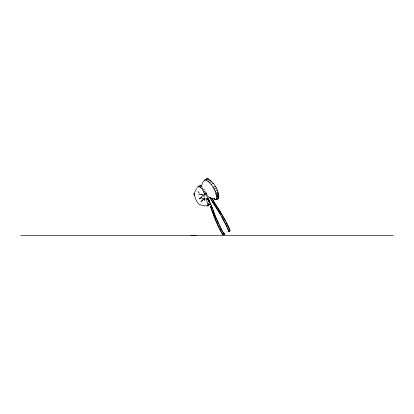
<?xml version="1.0" encoding="UTF-8"?>
<svg xmlns="http://www.w3.org/2000/svg" width="414" height="414" viewBox="0 0 414 414"><rect width="100%" height="100%" fill="white"/><g stroke="black" fill="none" stroke-linecap="round" stroke-linejoin="round"><path stroke-width="0.62" d="M222.887 234.986C217.314 226.194 213.929 216.196 210.405 206.451L210.41 206.353M211.399 205.949L212.475 208.868M204.309 200.64L204.806 198.384L204.588 197.882M206.369 195.925L206.56 194.922L205.924 194.389L204.842 194.632L203.947 195.517L203.76 196.515L204.392 197.054M201.794 185.048C202.477 182.082 204.599 179.236 207.673 178.512C214.235 182.155 219.254 190.844 218.618 198.296L216.061 199.636L213.909 198.653L214.918 199.196M206.545 200.464L207.859 203.9L207.812 205.618C204.951 206.446 201.132 205.282 198.399 203.931L195.677 199.248L194.016 193.705L196.531 188.546M222.649 234.697L222.846 234.158L223.896 233.563L224.134 233.853L223.42 234.862M222.923 232.337L223.886 233.993L223.415 234.666M197.468 187.759L197.964 186.854L198.896 186.574C202.213 187.526 203.75 191.315 204.449 194.414L204.2 195.087L203.579 194.916M204.733 194.787L206.327 193.876L206.581 193.203L204.449 194.414M226.199 225.47L228.6 230.96L229.853 231.007L230.225 230.572C225.842 218.913 217.862 209.106 212.071 198.234M227.653 224.693L226.173 225.537L219.027 212.077L209.66 197.509M216.486 199.507C217.127 192.055 212.108 183.366 205.541 179.723L204.237 180.514L207.673 178.512M218.618 198.296L216.061 199.636L218.618 198.296L216.781 198.989L218.908 197.773L216.9 198.032L219.027 196.821L216.739 196.443L218.452 193.597L216.32 194.808L217.919 192.065L215.792 193.276M202.311 200.309L202.601 199.915L201.059 201.597L205.002 198.322M206.363 179.303L206.736 178.796M207.212 199.056L207.435 198.451L206.11 199.206L205.887 199.812M209.448 204.573L207.968 205.07L208.775 204.118M228.828 230.07L228.6 230.96M207.859 203.9L208.609 203.031M228.518 230.267L228.109 231.271L229.18 231.436L229.604 230.965M228.347 230.774L228.631 230.458M229.356 230.929L228.357 231.131M203.434 199.864L204.806 198.384M208.444 201.028L209.184 200.247L208.164 198.259L206.715 196.671M208.723 201.763L209.463 200.987M202.974 195.196L201.68 196.541L201.587 198.068L202.751 198.88L204.49 198.497M223.032 234.2L223.886 233.993M219.42 211.818L219.094 212.092M219.937 211.611L220.227 211.394L219.731 211.626M214.385 216.237L214.043 216.605L215.047 216.118M206.291 199.181L206.767 198.844M211.166 206.105L211.601 205.768L207.6 198.596M207.398 205.944L209.432 204.713M212.832 201.985L212.475 202.218M213.324 201.737L213.629 201.546L212.734 202.037M201.375 197.462L199.124 198.844L201.98 197.338M219.316 211.864L219.787 211.575M220.238 229.387L219.762 229.723L221.247 228.88L215.239 215.927L211.601 205.768L211.254 205.872M206.721 180.157L208.847 178.946M197.964 186.854L200.091 185.643L201.737 185.519L199.61 186.73M198.896 186.574L201.028 185.363M208.309 181.337L210.441 180.126M200.552 187.319L202.151 186.409M209.556 182.543L211.689 181.332M201.809 188.51L202.876 187.904M211.104 184.401L213.236 183.19M202.922 190.155L204.516 189.245M203.745 191.967L205.339 191.056M213.07 187.407L215.197 186.196M204.242 193.369L206.369 192.153M214.054 189.208L216.186 187.997M215.052 191.387L217.184 190.176M207.098 198.865L208.164 198.259M216.739 196.443L218.866 195.232M207.968 205.07L209.034 204.464M206.974 206.074L209.412 204.707M220.279 229.465L220.678 229.247M210.752 206.348L211.249 206.105M214.4 216.527L215.239 215.927M220.843 229.061L221.247 228.88L224.134 233.853M207.983 205.261L209.101 204.863M210.405 206.451L210.835 206.27M229.682 230.852L228.844 230.821L227.633 228.109M202.389 194.342L198.544 194.911M200.961 194.471L202.477 194.28M190.973 235.488L196.179 235.447M20.7 235.488L393.3 235.488M205.711 193.705L206.327 193.876M215.037 199.253L209.422 197.4L207.942 196.5L207.393 195.015M197.964 191.382L199.553 193.369M212.63 202.115L220.429 214.204M221.319 229.573L222.282 231.229M220.652 230.691L222.898 234.557M207.605 199.32L208.237 200.412M208.868 201.509L210.767 204.79M209.934 197.354L210.535 198.409M211.135 199.465L211.73 200.526M225.252 220.947L220.025 211.507L213.427 201.659L211.823 198.373M225.868 222.059L229.351 229.17M221.925 216.998L224.621 222.039M225.221 223.156L225.821 224.279M215.042 216.041L216.594 219.425M217.112 220.553L218.664 223.943M219.182 225.071L220.74 228.456M226.417 225.397L227.146 227.022M210.607 206.338L214.245 216.496L219.254 227.876M209.184 200.247L209.986 202.689M212.899 210.064L214.83 215.44M223.317 234.133L223.286 234.66L224.29 234.81L224.766 233.817L223.762 233.667L223.317 234.133M223.555 234.169L223.529 234.521L224.202 234.619L224.523 233.957L223.555 234.169M194.373 195.439L194.016 193.705L194.373 195.439"/></g></svg>
